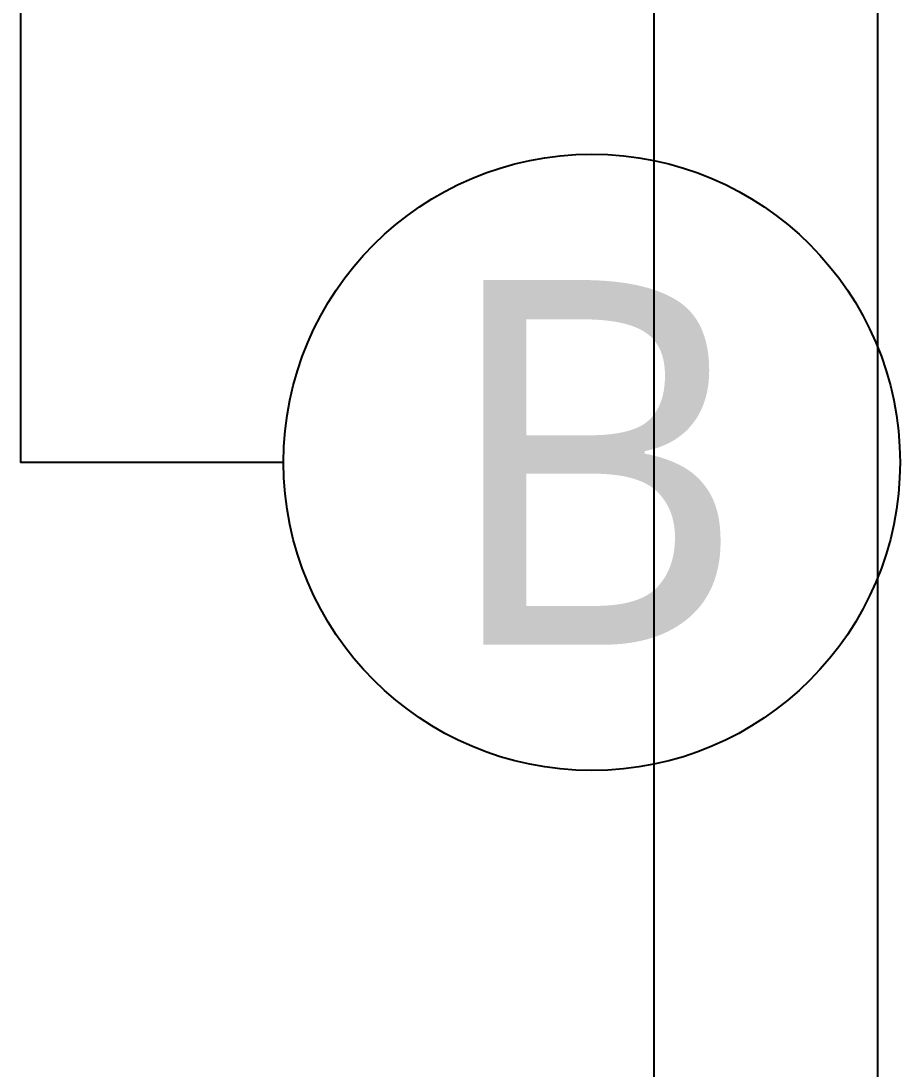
# Model space of a CAD drawing. Header units: millimetres. Extents: x 8533 to 164433, y 5768 to 115327.
# Drawn here: x 57064 to 58008, y 25712 to 26839 of the extents above; entities that cross this region are included whole.
import ezdxf
from ezdxf.enums import TextEntityAlignment as Align

# ---------------------------------------------------------------- set-up
doc = ezdxf.new("R2010")
doc.units = ezdxf.units.MM
doc.header["$LTSCALE"] = 250
for name, color, linetype in [('03_G_ENP_문자', 2, 'Continuous'), ('05_G-ENP_치수', 1, 'Continuous'), ('p', 3, 'Continuous')]:
    doc.layers.add(name, color=color, linetype=linetype)
doc.styles.add('G-ENP', font='')
doc.styles.get('G-ENP').set_extended_font_data('Malgun Gothic')

msp = doc.modelspace()

# ---------------------------------------------------------------- linework, layer by layer
at = {"layer": '05_G-ENP_치수', "ltscale": 0.5, "elevation": 0}
msp.add_lwpolyline([(57346.2, 26364.4), (57063.9, 26364.4), (57063.9, 27269.4), (57196.2, 27269.4), (57196.2, 26877.4), (57063.9, 26877.4)], dxfattribs=at)
at = {"layer": '05_G-ENP_치수'}
msp.add_circle((57677.3, 26364.4), 331.2, dxfattribs=at)
at = {"layer": 'p', "color": 4, "linetype": 'Continuous'}
msp.add_line((57744.3, 15017.4), (57744.3, 91125.6), dxfattribs=at)
at = {"layer": 'p', "color": 1}
msp.add_line((57984.6, 15017.4), (57984.6, 91125.6), dxfattribs=at)

# ---------------------------------------------------------------- texts
at = {"layer": '03_G_ENP_문자', "color": 0, "style": 'G-ENP'}
msp.add_text('B', height=392, dxfattribs=at).set_placement((57677.3, 26364.4), align=Align.MIDDLE)

doc.saveas('drawing.dxf')
